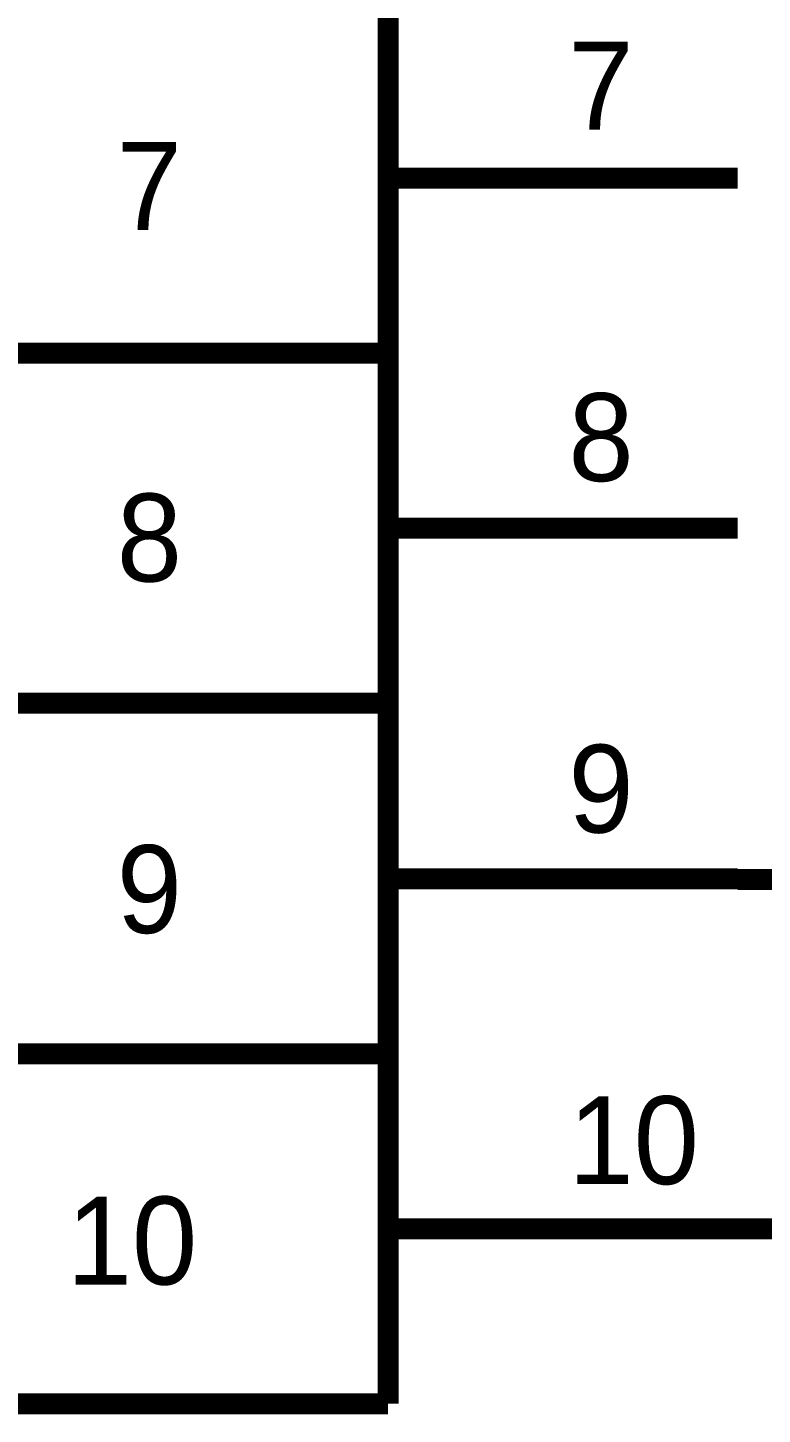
# Model space of a CAD drawing. Header units: inches. Extents: x 0 to 594, y 0 to 420.
# Drawn here: x 277.36 to 287.85, y 339.85 to 359.64 of the extents above; entities that cross this region are included whole.
import ezdxf

# ---------------------------------------------------------------- set-up
doc = ezdxf.new("R2010")
doc.units = ezdxf.units.IN
doc.layers.add('Sheet', color=255, linetype='Continuous')

msp = doc.modelspace()

# ---------------------------------------------------------------- linework, layer by layer
at = {"layer": 'Sheet'}
for points in [[(282.508, 394.993, 0.3, 0.3, 0), (282.508, 339.996, 0.3, 0.3, 0)], [(287.503, 382.495, 0.3, 0.3, 0), (295.007, 382.495, 0.3, 0.3, 0), (295.007, 342.493, 0.3, 0.3, 0), (287.503, 342.493, 0.3, 0.3, 0)], [(282.508, 357.488, 0.3, 0.3, 0), (287.503, 357.488, 0.3, 0.3, 0)], [(282.508, 354.991, 0.3, 0.3, 0), (257.501, 354.991, 0.3, 0.3, 0)], [(282.508, 352.494, 0.3, 0.3, 0), (287.503, 352.494, 0.3, 0.3, 0)], [(282.508, 349.996, 0.3, 0.3, 0), (257.501, 349.996, 0.3, 0.3, 0)], [(282.508, 347.488, 0.3, 0.3, 0), (287.503, 347.488, 0.3, 0.3, 0)], [(287.503, 347.477, 0.3, 0.3, 0), (387.511, 347.477, 0.3, 0.3, 0)], [(282.508, 344.99, 0.3, 0.3, 0), (257.501, 344.99, 0.3, 0.3, 0)], [(282.508, 342.493, 0.3, 0.3, 0), (287.503, 342.493, 0.3, 0.3, 0)], [(282.508, 339.996, 0.3, 0.3, 0), (257.501, 339.996, 0.3, 0.3, 0)]]:
    msp.add_lwpolyline(points, format="xyseb", dxfattribs=at)

# ---------------------------------------------------------------- texts
for s, height, p in [('7', 1.254, (285.084, 358.183)), ('7', 1.254, (278.633, 356.749)), ('8', 1.254, (285.084, 353.166)), ('8', 1.254, (278.633, 351.732)), ('9', 1.254, (285.084, 348.148)), ('9', 1.254, (278.633, 346.715)), ('10', 1.2543, (285.084, 343.131)), ('10', 1.2543, (277.917, 341.698))]:
    msp.add_text(s, height=height, dxfattribs=at).set_placement(p)

doc.saveas('drawing.dxf')
